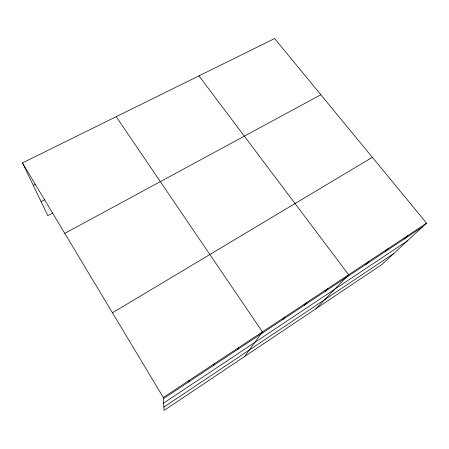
<?xml version="1.0" encoding="UTF-8"?>
<svg xmlns="http://www.w3.org/2000/svg" width="449" height="449" viewBox="0 0 449 449"><rect width="100%" height="100%" fill="white"/><g stroke="black" fill="none" stroke-linecap="round" stroke-linejoin="round"><path stroke-width="0.67" d="M188.782 381.846L189.169 380.387M213.455 365.492L214.274 363.757M237.448 349.58L238.677 347.599M244.565 356.528L262.401 331.878L116.229 116.667M282.859 319.475L284.818 317.033M304.355 305.225L306.65 302.575M325.306 291.328L327.916 288.488M316.057 308.643L348.643 274.754L198.963 75.864M365.654 264.573L368.854 261.369M385.096 251.687L388.565 248.319M404.066 239.109L407.787 235.585M426.55 223.159L381.83 264.584L164.098 410.431L163.329 397.5L22.45 162.914L274.592 38.569L426.55 223.159L163.329 397.5M163.902 407.052L393.762 253.533M163.666 403.09L407.524 240.782M163.402 398.678L422.582 226.829M112.463 312.796L372.344 157.313M64.763 233.373L320.839 94.75M52.814 213.017L47.858 215.632L22.45 162.914M41.095 201.607L44.805 199.687M33.282 185.392L35.768 184.124"/></g></svg>
